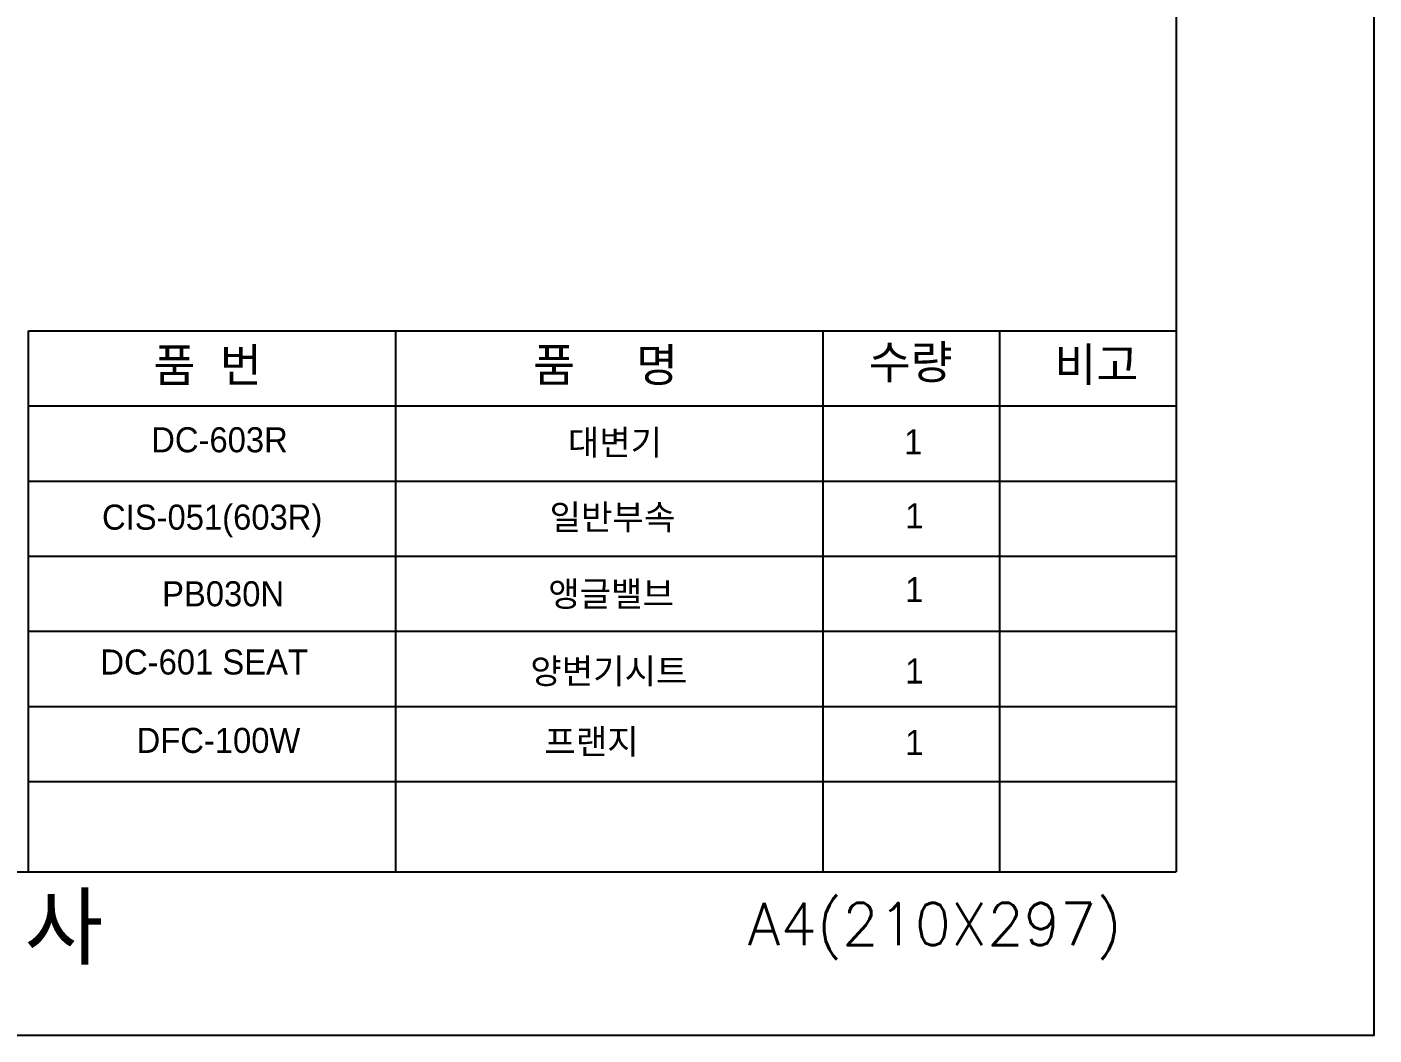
# Model space of a CAD drawing. Extents: x 60782 to 63207, y 58098 to 61529.
# Drawn here: x 62131 to 63207, y 58098 to 58904 of the extents above; entities that cross this region are included whole.
import ezdxf

# ---------------------------------------------------------------- set-up
doc = ezdxf.new("R2010")
doc.units = 0
doc.header["$MEASUREMENT"] = 0
doc.layers.add('Dim', color=4, linetype='CONTINUOUS')
doc.layers.add('YA', color=7, linetype='CONTINUOUS')
doc.styles.get("Standard").update_dxf_attribs({"font": 'txt.shx', "bigfont": 'ghs.shx'})
doc.styles.add('스타일1', font='txt.shx', dxfattribs={"bigfont": 'ghs.shx'})

msp = doc.modelspace()

# ---------------------------------------------------------------- linework, layer by layer
at = {"layer": 'Dim', "color": 0}
for p, q in [((62425.7, 58660.8), (62425.7, 58228.8)), ((62767, 58660.8), (62767, 58228.8)), ((62908, 58660.8), (62908, 58228.8)), ((62132.5, 58600.8), (63049, 58600.8)), ((62132.5, 58540.8), (63049, 58540.8)), ((62132.5, 58480.8), (63049, 58480.8))]:
    msp.add_line(p, q, dxfattribs=at)
at = {"layer": 'YA', "color": 7}
for p, q in [((63049, 61408.8), (63049, 58228.8)), ((62132.5, 58228.8), (62132.5, 58660.8)), ((62132.5, 58660.8), (63049, 58660.8)), ((62132.5, 58420.8), (63049, 58420.8)), ((62132.5, 58360.8), (63049, 58360.8)), ((62132.5, 58300.8), (63049, 58300.8)), ((60973, 58228.8), (63049, 58228.8))]:
    msp.add_line(p, q, dxfattribs=at)
at = {"layer": 'YA', "color": 0}
msp.add_lwpolyline([(60781.7, 58098.3), (63207.2, 58098.3), (63207.2, 61528.7), (60781.7, 61528.7)], close=True, dxfattribs=at)

# ---------------------------------------------------------------- texts
at = {"layer": 'Dim', "color": 0, "attachment_point": 1, "style": '스타일1'}
for s, insert, char_height in [('{\\fGulim|b0|i0|c129|p50;품  번}', (62232.3, 58646.8), 26.746), ('{\\fGulim|b0|i0|c129|p50;품     명}', (62535.5, 58647), 26.746), ('{\\fGulim|b0|i0|c129|p50;수량}', (62803.5, 58649.2), 26.746), ('{\\fGulim|b0|i0|c129|p50;비고}', (62951.8, 58647.3), 26.746), ('{\\fGulim|b0|i0|c129|p50;1\\P}', (62831.8, 58582.1), 20), ('{\\fGulim|b0|i0|c129|p50;1\\P}', (62832.8, 58523.1), 20), ('{\\fGulim|b0|i0|c129|p50;1\\P}', (62832.7, 58464.1), 20), ('{\\fGulim|b0|i0|c129|p50;1\\P}', (62832.8, 58399.1), 20), ('{\\fGulim|b0|i0|c129|p50;1\\P}', (62832.8, 58342.1), 20)]:
    msp.add_mtext(s, dxfattribs=dict(at, insert=insert, char_height=char_height))
for s, insert, char_height, width in [('{\\fGulim|b0|i0|c129|p50;DC-603R}', (62230.5, 58583.8), 20, 17), ('{\\fGulim|b0|i0|c129|p50;대변기}', (62563.3, 58581.7), 20, 147), ('{\\fGulim|b0|i0|c129|p50;CIS-051(603R)}', (62191.2, 58522), 20, 147), ('{\\fGulim|b0|i0|c129|p50;일반부속}', (62548.7, 58522), 20, 212), ('{\\fGulim|b0|i0|c129|p50;PB030N}', (62239.2, 58460.8), 20, 17), ('{\\fGulim|b0|i0|c129|p50;앵글밸브}', (62547.6, 58460.7), 20, 212), ('{\\fGulim|b0|i0|c129|p50;DC-601 SEAT}', (62189.9, 58406.3), 20, 239.458), ('{\\fGulim|b0|i0|c129|p50;양변기시트}', (62533.3, 58399), 20, 315), ('{\\fGulim|b0|i0|c129|p50;DFC-100W}', (62218.8, 58343.7), 20, 17), ('{\\fGulim|b0|i0|c129|p50;         프랜지}', (62479.1, 58342.7), 20, 212), ('{\\fGulim|b0|i0|c129|p50;       대림통상주식회사\\P}', (61563, 58210), 50, 1090)]:
    msp.add_mtext(s, dxfattribs=dict(at, insert=insert, char_height=char_height, width=width))
at = {"layer": 'YA', "color": 7}
msp.add_text('A4(210X297)', height=33.819, dxfattribs=at).set_placement((62707, 58170))

doc.saveas('drawing.dxf')
